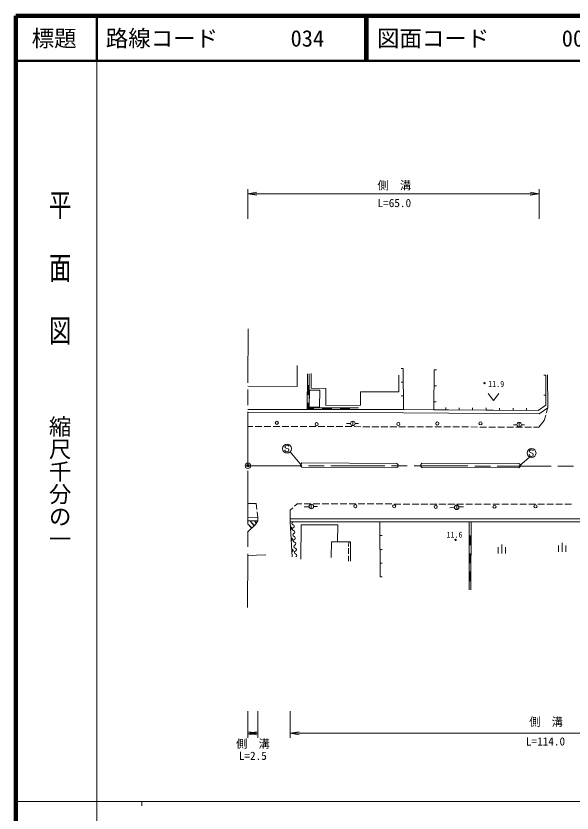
# Model space of a CAD drawing. Units: millimetres, scale not verified. Extents: x 40000 to 680000, y 20000 to 380000.
# Drawn here: x 40000 to 163816, y 202409 to 380000 of the extents above; entities that cross this region are included whole.
import ezdxf
from ezdxf.enums import TextEntityAlignment as Align

# ---------------------------------------------------------------- set-up
doc = ezdxf.new("R2010")
doc.units = ezdxf.units.MM
doc.header["$LTSCALE"] = 1000
doc.header["$PDMODE"] = 32
doc.header["$PDSIZE"] = 500
doc.linetypes.add('CHAIN', pattern=[18.5, 12, -1.5, 3.5, -1.5])
for name, color, linetype, lineweight in [('M-BMK', 2, 'CHAIN', 13), ('M-BMK-SRVR', 3, 'Continuous', 13), ('M-STR-HTXT', 7, 'Continuous', 13), ('M-STR-STRC', 7, 'Continuous', 13), ('M-STR-STRD', 7, 'Continuous', 13), ('M-TTL', 2, 'Continuous', 140), ('M-TTL-BAND', 7, 'Continuous', 13), ('M-TTL-LINE', 7, 'Continuous', 50), ('M-WORK', 1, 'Continuous', 13)]:
    doc.layers.add(name, color=color, linetype=linetype, lineweight=lineweight)
doc.layers.add('M-OTRS', color=6, linetype='Continuous')
doc.layers.add('M-TTL-TXT', color=7, linetype='Continuous')
doc.styles.add('@ＭＳ ゴシック', font='')
doc.styles.add('ＭＳ ゴシック', font='')
doc.styles.get('@ＭＳ ゴシック').set_extended_font_data('@MS Gothic')
doc.styles.get('ＭＳ ゴシック').set_extended_font_data('MS Gothic')

# ---------------------------------------------------------------- blocks, each defined once
blk = doc.blocks.new('open_arrow')
at = {"color": 0, "linetype": 'Continuous', "lineweight": -2}
blk.add_lwpolyline([(7.5, 1.25), (0, 0), (7.5, -1.25)], dxfattribs=at)

msp = doc.modelspace()

# ---------------------------------------------------------------- linework, layer by layer
at = {"layer": 'M-BMK'}
for p, q in [((91637, 279783), (91683, 311377)), ((91590, 248188), (91637, 279783))]:
    msp.add_line(p, q, dxfattribs=at)
msp.add_lwpolyline([(91637, 279783), (191586, 279678), (352610, 279389)], dxfattribs=at)
at = {"layer": 'M-BMK-SRVR'}
msp.add_circle((91637, 279783), 600, dxfattribs=at)
at = {"layer": 'M-OTRS'}
msp.add_point((91637, 279783), dxfattribs=at)
at = {"layer": 'M-STR-HTXT'}
for p, q in [((91654, 334826), (91654, 341401)), ((156506, 334826), (156506, 341401)), ((91654, 340401), (156506, 340401)), ((91615, 225115), (91615, 219190)), ((93850, 225115), (93850, 219190)), ((101030, 225115), (101030, 219201)), ((91615, 220190), (93850, 220190)), ((101030, 220201), (214644, 220201))]:
    msp.add_line(p, q, dxfattribs=at)
at = {"layer": 'M-STR-STRC'}
for p, q in [((100039, 284226), (99911, 284087)), ((100170, 284319), (100039, 284226)), ((100336, 284352), (100170, 284319)), ((100452, 284336), (100336, 284352)), ((100596, 284263), (100452, 284336)), ((100706, 284189), (100596, 284263)), ((100741, 284077), (100706, 284189)), ((99897, 283199), (99858, 283309)), ((99911, 284087), (99895, 283974)), ((99895, 283974), (99980, 283791)), ((99981, 283021), (99897, 283199)), ((99980, 283791), (100131, 283718)), ((100084, 282948), (99981, 283021)), ((100231, 282873), (100084, 282948)), ((100131, 283718), (100664, 283529)), ((100351, 282856), (100231, 282873)), ((100518, 282884), (100351, 282856)), ((100643, 282980), (100518, 282884)), ((100714, 283129), (100643, 282980)), ((100664, 283529), (100744, 283357)), ((100744, 283357), (100714, 283129)), ((101039, 282859), (103664, 279770)), ((154333, 283090), (154317, 282976)), ((154317, 282976), (154403, 282794)), ((154462, 283229), (154333, 283090)), ((154403, 282794), (154554, 282721)), ((154593, 283321), (154462, 283229)), ((154554, 282721), (155086, 282532)), ((154759, 283355), (154593, 283321)), ((154875, 283339), (154759, 283355)), ((155019, 283266), (154875, 283339)), ((155129, 283192), (155019, 283266)), ((155086, 282532), (155167, 282360)), ((155163, 283080), (155129, 283192)), ((152076, 279719), (154319, 281722)), ((154320, 282202), (154281, 282311)), ((154404, 282024), (154320, 282202)), ((154507, 281950), (154404, 282024)), ((154653, 281875), (154507, 281950)), ((154774, 281858), (154653, 281875)), ((154941, 281887), (154774, 281858)), ((155066, 281983), (154941, 281887)), ((155137, 282132), (155066, 281983)), ((155167, 282360), (155137, 282132))]:
    msp.add_line(p, q, dxfattribs=at)
for centre in [(100368, 283601), (154791, 282604)]:
    msp.add_circle(centre, 1000, dxfattribs=at)
at = {"layer": 'M-STR-STRD'}
for points in [[(103459, 280092), (103459, 279638), (103643, 279441), (124806, 279362), (125063, 279509), (125088, 280008), (124834, 280302), (103648, 280408)], [(130146, 280078), (130135, 279620), (130369, 279375), (151975, 279357), (152237, 279610), (152229, 280052), (151967, 280314), (130367, 280386)]]:
    msp.add_lwpolyline(points, close=True, dxfattribs=at)
at = {"layer": 'M-TTL'}
for p, q in [((40000, 380000), (40000, 20000)), ((680000, 380000), (40000, 380000))]:
    msp.add_line(p, q, dxfattribs=at)
at = {"layer": 'M-TTL-BAND'}
for p, q in [((58000, 370000), (58000, 20000)), ((40000, 205000), (579000, 205000)), ((68000, 205000), (68000, 204000))]:
    msp.add_line(p, q, dxfattribs=at)
at = {"layer": 'M-TTL-LINE'}
for p, q in [((58000, 380000), (58000, 370000)), ((117750, 380000), (117750, 370000)), ((118250, 380000), (118250, 370000)), ((40000, 370000), (680000, 370000))]:
    msp.add_line(p, q, dxfattribs=at)
at = {"layer": 'M-WORK'}
for p, q in [((104849, 292321), (104905, 300294)), ((105252, 292720), (105305, 300291)), ((126236, 301435), (125736, 301431)), ((126236, 301435), (126307, 292295)), ((133124, 301131), (133624, 301128)), ((126260, 298388), (125760, 298384)), ((157999, 299944), (157499, 299944)), ((158400, 292693), (158369, 300011)), ((105287, 297693), (104887, 297696)), ((104953, 295695), (104967, 297695)), ((105033, 295695), (105047, 297695)), ((105113, 295694), (105127, 297694)), ((105193, 295694), (105207, 297694)), ((105345, 296644), (105321, 292853)), ((107639, 296629), (105345, 296644)), ((107615, 292838), (107639, 296629)), ((133102, 297577), (133602, 297574)), ((104873, 295696), (105273, 295693)), ((126284, 295341), (125784, 295337)), ((145126, 295900), (146326, 294300)), ((146326, 294300), (147526, 295900)), ((158000, 295493), (157500, 295493)), ((104859, 293696), (105259, 293693)), ((104939, 293695), (104930, 292401)), ((105010, 292481), (105019, 293695)), ((105099, 293694), (105091, 292561)), ((105172, 292641), (105179, 293694)), ((133080, 294023), (133580, 294020)), ((156289, 292081), (158001, 293268)), ((91654, 291637), (126304, 291595)), ((91655, 292337), (126307, 292295)), ((116279, 292307), (104849, 292321)), ((106279, 292399), (104930, 292401)), ((105010, 292481), (106279, 292479)), ((106279, 292559), (105091, 292561)), ((105172, 292641), (106279, 292639)), ((116279, 292707), (105252, 292720)), ((105321, 292853), (107615, 292838)), ((106279, 292319), (106279, 292719)), ((108279, 292717), (108279, 292317)), ((110279, 292634), (108279, 292637)), ((110279, 292554), (108279, 292557)), ((110279, 292474), (108279, 292477)), ((110279, 292394), (108279, 292397)), ((110279, 292314), (110279, 292714)), ((112279, 292712), (112279, 292312)), ((114279, 292629), (112279, 292632)), ((114279, 292549), (112279, 292552)), ((114279, 292469), (112279, 292472)), ((114279, 292389), (112279, 292392)), ((114279, 292309), (114279, 292709)), ((126307, 292295), (125807, 292291)), ((126307, 292295), (125807, 292291)), ((126304, 291595), (156506, 291379)), ((126307, 292295), (156289, 292081)), ((135679, 292228), (135683, 292728)), ((138679, 292206), (138683, 292706)), ((141679, 292185), (141683, 292685)), ((144679, 292164), (144683, 292664)), ((147679, 292142), (147683, 292642)), ((150679, 292121), (150683, 292621)), ((153679, 292099), (153682, 292599)), ((156506, 291379), (158400, 292693)), ((158400, 292693), (158085, 291504)), ((115014, 289718), (115014, 288718)), ((157642, 289833), (156390, 288379)), ((157957, 291021), (157642, 289833)), ((92770, 288561), (91650, 288565)), ((94770, 288556), (93270, 288560)), ((96770, 288550), (95270, 288554)), ((98770, 288544), (97270, 288549)), ((100770, 288539), (99270, 288543)), ((102770, 288533), (101270, 288537)), ((104770, 288527), (103270, 288531)), ((106770, 288521), (105270, 288526)), ((108770, 288516), (107270, 288520)), ((110770, 288510), (109270, 288514)), ((112770, 288504), (111270, 288508)), ((114770, 288498), (113270, 288503)), ((113612, 289187), (114504, 289187)), ((116770, 288493), (115270, 288497)), ((115518, 289220), (116246, 289220)), ((118770, 288487), (117270, 288491)), ((120770, 288481), (119270, 288485)), ((122770, 288475), (121270, 288480)), ((124770, 288470), (123270, 288474)), ((126770, 288464), (125270, 288468)), ((128770, 288458), (127270, 288462)), ((130770, 288452), (129270, 288457)), ((132770, 288447), (131270, 288451)), ((134770, 288441), (133270, 288445)), ((136770, 288435), (135270, 288440)), ((138770, 288429), (137270, 288434)), ((140770, 288424), (139270, 288428)), ((142770, 288418), (141270, 288422)), ((144770, 288412), (143270, 288417)), ((146770, 288407), (145270, 288411)), ((148770, 288401), (147270, 288405)), ((150770, 288395), (149270, 288399)), ((150780, 288914), (151532, 288914)), ((152770, 288389), (151270, 288394)), ((152038, 289445), (152038, 288445)), ((152546, 288922), (153258, 288922)), ((154770, 288384), (153270, 288388)), ((156390, 288379), (155270, 288382)), ((91624, 271403), (93495, 271357)), ((93495, 271357), (93643, 270040)), ((101078, 269890), (101650, 270425)), ((102016, 270767), (102588, 271301)), ((102588, 271301), (103684, 271300)), ((104184, 271299), (105684, 271296)), ((104206, 270615), (105253, 270643)), ((105755, 271208), (105755, 270208)), ((106184, 271295), (107684, 271293)), ((106257, 270708), (107108, 270697)), ((108184, 271292), (109684, 271289)), ((110184, 271288), (111684, 271286)), ((112184, 271285), (113684, 271282)), ((114184, 271281), (115684, 271279)), ((116184, 271278), (117684, 271275)), ((118184, 271274), (119684, 271272)), ((120184, 271271), (121684, 271268)), ((122184, 271267), (123684, 271265)), ((124184, 271264), (125684, 271261)), ((126184, 271261), (127684, 271258)), ((128184, 271257), (129684, 271254)), ((130184, 271254), (131684, 271251)), ((132184, 271250), (133684, 271248)), ((134184, 271247), (135684, 271244)), ((136184, 271243), (137684, 271241)), ((136639, 270418), (137626, 270467)), ((138141, 271036), (138141, 270036)), ((138184, 271240), (139684, 271237)), ((138635, 270625), (139676, 270652)), ((140184, 271236), (141684, 271234)), ((142184, 271233), (143684, 271230)), ((144184, 271229), (145684, 271227)), ((146184, 271226), (147684, 271223)), ((148184, 271222), (149684, 271220)), ((150184, 271219), (151684, 271216)), ((152184, 271216), (153684, 271213)), ((154184, 271212), (155684, 271209)), ((156184, 271209), (157684, 271206)), ((158184, 271205), (159684, 271203)), ((160184, 271202), (161684, 271199)), ((162184, 271198), (163684, 271196)), ((93847, 268227), (91615, 268215)), ((93699, 269543), (93847, 268227)), ((93850, 267527), (93847, 268227)), ((101030, 267990), (101078, 269890)), ((93850, 267527), (91619, 267515)), ((92478, 265892), (91745, 266678)), ((92517, 265928), (91745, 266678)), ((92438, 265855), (91745, 266678)), ((93049, 266424), (92201, 267335)), ((93095, 266466), (92201, 267335)), ((93004, 266382), (92201, 267335)), ((93095, 266466), (93004, 266382)), ((93525, 266996), (93193, 267352)), ((93543, 267012), (93193, 267352)), ((93507, 266979), (93193, 267352)), ((93543, 267012), (93507, 266979)), ((171250, 267987), (101030, 267990)), ((101030, 267990), (101030, 267290)), ((171250, 267287), (101030, 267290)), ((101488, 259501), (101030, 267290)), ((121008, 267289), (121508, 267292)), ((121008, 267289), (121508, 267292)), ((121070, 255033), (121008, 267289)), ((140882, 252175), (140938, 267288)), ((141282, 252174), (141338, 267287)), ((92517, 265928), (92438, 265855)), ((121024, 264225), (121524, 264228)), ((141326, 264174), (140926, 264175)), ((140999, 262175), (141006, 264175)), ((141079, 262175), (141086, 264175)), ((141159, 262175), (141166, 264175)), ((141239, 262174), (141246, 264174)), ((114068, 261428), (114047, 260189)), ((114092, 262815), (114075, 261796)), ((121039, 261161), (121539, 261164)), ((140919, 262175), (141319, 262174)), ((147390, 260268), (147390, 261668)), ((148190, 260268), (148190, 262268)), ((148990, 260268), (148990, 261668)), ((160807, 260640), (160807, 262040)), ((161607, 260640), (161607, 262640)), ((162407, 260640), (162407, 262040)), ((114039, 259747), (114018, 258533)), ((141312, 260174), (140912, 260175)), ((140984, 258175), (140992, 260175)), ((141064, 258175), (141072, 260175)), ((141144, 258175), (141152, 260175)), ((141224, 258174), (141232, 260174)), ((121055, 258097), (121555, 258100)), ((140904, 258175), (141304, 258174)), ((141297, 256174), (140897, 256175)), ((140970, 254175), (140977, 256175)), ((141050, 254175), (141057, 256175)), ((141130, 254175), (141137, 256175)), ((141210, 254174), (141217, 256174)), ((121070, 255033), (121570, 255036)), ((140890, 254175), (141290, 254174))]:
    msp.add_line(p, q, dxfattribs=at)
for points in [[(91663, 297490), (102579, 297435), (102607, 302100)], [(105701, 300374), (105726, 297037), (108977, 297012), (109002, 293233), (116732, 293270), (116744, 296276), (125272, 296276), (125272, 299994)], [(157999, 299944), (158001, 293268), (156289, 292081), (133069, 292246), (133124, 301131)], [(91615, 265088), (93340, 266695), (93850, 267527)], [(103420, 258997), (103493, 266653), (111665, 266635), (111628, 262862), (114518, 262806), (114462, 258555)], [(111628, 262862), (110251, 262871), (110208, 259331)], [(91607, 259740), (93538, 259892), (95305, 259929), (95600, 259855)]]:
    msp.add_lwpolyline(points, dxfattribs=at)
for centre, radius in [((144321, 298204), 150), ((144321, 298204), 120), ((144321, 298204), 90), ((144321, 298204), 60), ((144321, 298204), 30), ((144321, 298204), 20), ((98089, 289336), 350), ((115014, 289218), 500), ((133806, 289192), 350), ((143432, 289229), 350), ((106953, 289045), 350), ((125137, 289081), 350), ((152038, 288945), 500), ((105755, 270708), 500), ((115571, 270792), 350), ((124212, 270764), 350), ((133461, 270626), 350), ((138141, 270536), 500), ((146547, 270653), 350), ((155685, 270736), 350), ((137892, 263263), 150), ((137892, 263263), 120), ((137892, 263263), 90), ((137892, 263263), 60), ((137892, 263263), 30), ((137892, 263263), 20)]:
    msp.add_circle(centre, radius, dxfattribs=at)
for centre, radius, start, end in [((101749, 266973), 338, 110.14128, 259.97067), ((101631, 266307), 338, 290.14128, 79.97067), ((101058, 265888), 354, 282.16354, 84.56872), ((101058, 265888), 283, 284.38758, 82.34468), ((101058, 265888), 212, 288.13391, 78.59836), ((101058, 265888), 142, 295.84564, 70.88663), ((101058, 265888), 100, 306.1633, 60.56896), ((101864, 265673), 338, 110.14128, 259.97067), ((101979, 264372), 338, 110.14128, 259.97067), ((101746, 265007), 338, 290.14128, 79.97067), ((101205, 263392), 354, 282.16354, 84.56872), ((101205, 263392), 283, 284.38758, 82.34468), ((101205, 263392), 212, 288.13391, 78.59836), ((101205, 263392), 142, 295.84564, 70.88663), ((101205, 263392), 100, 306.1633, 60.56896), ((102094, 263072), 338, 110.14128, 259.97067), ((101861, 263707), 338, 290.14128, 79.97067), ((101352, 260897), 354, 282.16354, 84.56872), ((101352, 260897), 283, 284.38758, 82.34468), ((101352, 260897), 212, 288.13391, 78.59836), ((102209, 261772), 338, 110.14128, 259.97067), ((101977, 262407), 338, 290.14128, 79.97067), ((102092, 261107), 338, 290.14128, 79.97067), ((101352, 260897), 142, 295.84564, 70.88663), ((101352, 260897), 100, 306.1633, 60.56896), ((102324, 260472), 338, 110.14128, 259.97067), ((102207, 259806), 338, 290.14128, 79.97067)]:
    msp.add_arc(centre, radius, start, end, dxfattribs=at)

# ---------------------------------------------------------------- block references
at = {"layer": 'M-STR-HTXT', "xscale": 267, "yscale": 267}
for p in [(91654, 340401), (91615, 220190), (101030, 220201)]:
    msp.add_blockref('open_arrow', p, dxfattribs=at)
at = {"layer": 'M-STR-HTXT', "xscale": 267, "yscale": 267, "rotation": 180}
for p in [(156506, 340401), (93850, 220190)]:
    msp.add_blockref('open_arrow', p, dxfattribs=at)

# ---------------------------------------------------------------- texts
at = {"layer": 'M-STR-HTXT', "style": 'ＭＳ ゴシック'}
for p in [(124249, 342237), (158031, 222720), (92771, 217840)]:
    msp.add_text('側\u3000溝', height=1833, dxfattribs=at).set_placement(p, align=Align.MIDDLE_CENTER)
for s, p in [('L=65.0', (124251, 336860)), ('L=114.0', (157907, 216909)), ('L=2.5', (92730, 213699))]:
    msp.add_text(s, height=1833, dxfattribs=at).set_placement(p, align=Align.BOTTOM_CENTER)
at = {"layer": 'M-TTL-BAND', "style": '@ＭＳ ゴシック', "width": 1.4}
msp.add_text('平  面  図', height=3666, rotation=270, dxfattribs=at).set_placement((49777, 306475), align=Align.MIDDLE_RIGHT)
at = {"layer": 'M-TTL-BAND', "style": '@ＭＳ ゴシック'}
msp.add_text('縮尺千分の一', height=3666, rotation=270, dxfattribs=at).set_placement((49777, 261030), align=Align.MIDDLE_RIGHT)
at = {"layer": 'M-TTL-TXT', "style": 'ＭＳ ゴシック'}
msp.add_text('標題', height=3666, dxfattribs=at).set_placement((48500, 375000), align=Align.MIDDLE_CENTER)
for s, p in [('路線コード', (60000, 375000)), ('034', (101142, 375000)), ('図面コード', (120380, 375000)), ('007-00', (161521, 375000))]:
    msp.add_text(s, height=3666, dxfattribs=at).set_placement(p, align=Align.MIDDLE_LEFT)
at = {"layer": 'M-WORK', "style": 'ＭＳ ゴシック'}
for s, p in [('11.9', (146918, 298021)), ('11.6', (137635, 264428))]:
    msp.add_text(s, height=1320, dxfattribs=at).set_placement(p, align=Align.MIDDLE_CENTER)

doc.saveas('drawing.dxf')
